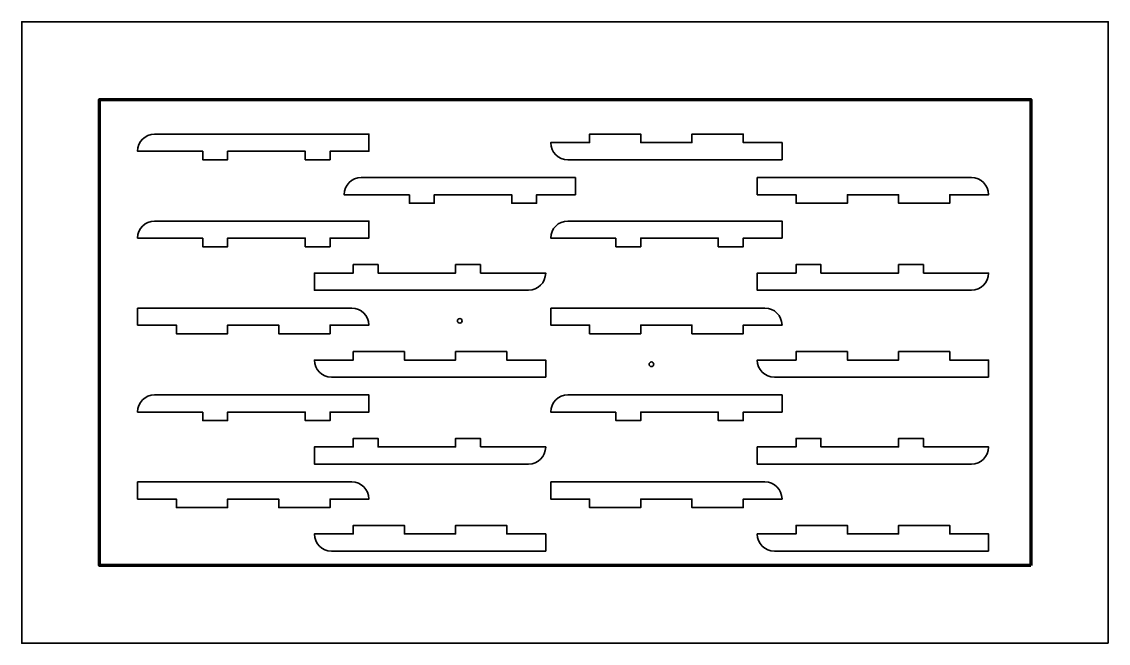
# Model space of a CAD drawing. Header units: millimetres. Extents: x 0 to 700, y 0 to 400.
import ezdxf

# ---------------------------------------------------------------- set-up
doc = ezdxf.new("R2010")
doc.units = ezdxf.units.MM
doc.header["$MEASUREMENT"] = 0
doc.layers.add('Layer 1', color=7, linetype='Continuous')

# ---------------------------------------------------------------- blocks, each defined once
blk = doc.blocks.new('block 2')
at = {"layer": 'Layer 1', "color": 22, "lineweight": 35, "true_color": 0xe42420}
blk.add_open_spline([(337.51, 59.54), (337.51, 59.54), (337.51, 70.54), (337.51, 70.54), (337.51, 70.54), (312.48, 70.54), (312.48, 70.54), (312.48, 70.54), (312.48, 76.04), (312.48, 76.04), (312.48, 76.04), (295.48, 76.04), (295.48, 76.04), (295.48, 76.04), (279.48, 76.04), (279.48, 76.04), (279.48, 76.04), (279.48, 70.54), (279.48, 70.54), (279.48, 70.54), (246.51, 70.54), (246.51, 70.54), (246.51, 70.54), (246.51, 76.04), (246.51, 76.04), (246.51, 76.04), (229.51, 76.04), (229.51, 76.04), (229.51, 76.04), (213.51, 76.04), (213.51, 76.04), (213.51, 76.04), (213.51, 70.54), (213.51, 70.54), (213.51, 70.54), (188.48, 70.54), (188.48, 70.54), (188.48, 70.54), (188.48, 70.52), (188.48, 70.52), (188.48, 70.51), (188.48, 70.5), (188.48, 70.49), (188.51, 64.44), (193.42, 59.54), (199.48, 59.54), (199.48, 59.54), (315.51, 59.54), (315.51, 59.54), (315.51, 59.54), (337.51, 59.54), (337.51, 59.54)], degree=3, knots=[0, 0, 0, 0, 1, 1, 1, 2, 2, 2, 3, 3, 3, 4, 4, 4, 5, 5, 5, 6, 6, 6, 7, 7, 7, 8, 8, 8, 9, 9, 9, 10, 10, 10, 11, 11, 11, 12, 12, 12, 13, 13, 13, 14, 14, 14, 15, 15, 15, 16, 16, 16, 17, 17, 17, 17], dxfattribs=at)
blk = doc.blocks.new('block 3')
at = {"layer": 'Layer 1', "color": 22, "lineweight": 35, "true_color": 0xe42420}
blk.add_open_spline([(74.57, 104.03), (74.57, 104.03), (74.57, 93.03), (74.57, 93.03), (74.57, 93.03), (99.6, 93.03), (99.6, 93.03), (99.6, 93.03), (99.6, 87.53), (99.6, 87.53), (99.6, 87.53), (116.6, 87.53), (116.6, 87.53), (116.6, 87.53), (132.6, 87.53), (132.6, 87.53), (132.6, 87.53), (132.6, 93.03), (132.6, 93.03), (132.6, 93.03), (165.57, 93.03), (165.57, 93.03), (165.57, 93.03), (165.57, 87.53), (165.57, 87.53), (165.57, 87.53), (182.57, 87.53), (182.57, 87.53), (182.57, 87.53), (198.57, 87.53), (198.57, 87.53), (198.57, 87.53), (198.57, 93.03), (198.57, 93.03), (198.57, 93.03), (223.6, 93.03), (223.6, 93.03), (223.6, 93.03), (223.6, 93.05), (223.6, 93.05), (223.6, 93.06), (223.59, 93.07), (223.59, 93.08), (223.57, 99.13), (218.65, 104.03), (212.6, 104.03), (212.6, 104.03), (96.57, 104.03), (96.57, 104.03), (96.57, 104.03), (74.57, 104.03), (74.57, 104.03)], degree=3, knots=[0, 0, 0, 0, 1, 1, 1, 2, 2, 2, 3, 3, 3, 4, 4, 4, 5, 5, 5, 6, 6, 6, 7, 7, 7, 8, 8, 8, 9, 9, 9, 10, 10, 10, 11, 11, 11, 12, 12, 12, 13, 13, 13, 14, 14, 14, 15, 15, 15, 16, 16, 16, 17, 17, 17, 17], dxfattribs=at)
blk = doc.blocks.new('block 4')
at = {"layer": 'Layer 1', "color": 22, "lineweight": 35, "true_color": 0xe42420}
blk.add_open_spline([(116.6, 148.99), (116.6, 148.99), (116.6, 143.49), (116.6, 143.49), (116.6, 143.49), (132.6, 143.49), (132.6, 143.49), (132.6, 143.49), (132.6, 148.99), (132.6, 148.99), (132.6, 148.99), (182.57, 148.99), (182.57, 148.99), (182.57, 148.99), (182.57, 143.49), (182.57, 143.49), (182.57, 143.49), (198.57, 143.49), (198.57, 143.49), (198.57, 143.49), (198.57, 148.99), (198.57, 148.99), (198.57, 148.99), (223.6, 148.99), (223.6, 148.99), (223.6, 148.99), (223.6, 159.99), (223.6, 159.99), (223.6, 159.99), (201.6, 159.99), (201.6, 159.99), (201.6, 159.99), (85.57, 159.99), (85.57, 159.99), (79.51, 159.99), (74.6, 155.09), (74.57, 149.04), (74.57, 149.03), (74.57, 149.02), (74.57, 149.01), (74.57, 149.01), (74.57, 148.99), (74.57, 148.99), (74.57, 148.99), (116.6, 148.99), (116.6, 148.99)], degree=3, knots=[0, 0, 0, 0, 1, 1, 1, 2, 2, 2, 3, 3, 3, 4, 4, 4, 5, 5, 5, 6, 6, 6, 7, 7, 7, 8, 8, 8, 9, 9, 9, 10, 10, 10, 11, 11, 11, 12, 12, 12, 13, 13, 13, 14, 14, 14, 15, 15, 15, 15], dxfattribs=at)
blk = doc.blocks.new('block 5')
at = {"layer": 'Layer 1', "color": 22, "lineweight": 35, "true_color": 0xe42420}
blk.add_open_spline([(295.48, 126.51), (295.48, 126.51), (295.48, 132.01), (295.48, 132.01), (295.48, 132.01), (279.48, 132.01), (279.48, 132.01), (279.48, 132.01), (279.48, 126.51), (279.48, 126.51), (279.48, 126.51), (229.51, 126.51), (229.51, 126.51), (229.51, 126.51), (229.51, 132.01), (229.51, 132.01), (229.51, 132.01), (213.51, 132.01), (213.51, 132.01), (213.51, 132.01), (213.51, 126.51), (213.51, 126.51), (213.51, 126.51), (188.48, 126.51), (188.48, 126.51), (188.48, 126.51), (188.48, 115.51), (188.48, 115.51), (188.48, 115.51), (210.48, 115.51), (210.48, 115.51), (210.48, 115.51), (326.51, 115.51), (326.51, 115.51), (332.56, 115.51), (337.48, 120.4), (337.51, 126.45), (337.51, 126.46), (337.51, 126.47), (337.51, 126.48), (337.51, 126.48), (337.51, 126.51), (337.51, 126.51), (337.51, 126.51), (295.48, 126.51), (295.48, 126.51)], degree=3, knots=[0, 0, 0, 0, 1, 1, 1, 2, 2, 2, 3, 3, 3, 4, 4, 4, 5, 5, 5, 6, 6, 6, 7, 7, 7, 8, 8, 8, 9, 9, 9, 10, 10, 10, 11, 11, 11, 12, 12, 12, 13, 13, 13, 14, 14, 14, 15, 15, 15, 15], dxfattribs=at)
blk = doc.blocks.new('block 6')
at = {"layer": 'Layer 1', "color": 22, "lineweight": 35, "true_color": 0xe42420}
blk.add_open_spline([(489.77, 311.38), (489.77, 311.38), (489.77, 322.38), (489.77, 322.38), (489.77, 322.38), (464.74, 322.38), (464.74, 322.38), (464.74, 322.38), (464.74, 327.88), (464.74, 327.88), (464.74, 327.88), (447.74, 327.88), (447.74, 327.88), (447.74, 327.88), (431.73, 327.88), (431.73, 327.88), (431.73, 327.88), (431.73, 322.38), (431.73, 322.38), (431.73, 322.38), (398.77, 322.38), (398.77, 322.38), (398.77, 322.38), (398.77, 327.88), (398.77, 327.88), (398.77, 327.88), (381.77, 327.88), (381.77, 327.88), (381.77, 327.88), (365.77, 327.88), (365.77, 327.88), (365.77, 327.88), (365.77, 322.38), (365.77, 322.38), (365.77, 322.38), (340.74, 322.38), (340.74, 322.38), (340.74, 322.38), (340.74, 322.35), (340.74, 322.35), (340.74, 322.34), (340.74, 322.34), (340.74, 322.33), (340.77, 316.28), (345.68, 311.38), (351.74, 311.38), (351.74, 311.38), (467.77, 311.38), (467.77, 311.38), (467.77, 311.38), (489.77, 311.38), (489.77, 311.38)], degree=3, knots=[0, 0, 0, 0, 1, 1, 1, 2, 2, 2, 3, 3, 3, 4, 4, 4, 5, 5, 5, 6, 6, 6, 7, 7, 7, 8, 8, 8, 9, 9, 9, 10, 10, 10, 11, 11, 11, 12, 12, 12, 13, 13, 13, 14, 14, 14, 15, 15, 15, 16, 16, 16, 17, 17, 17, 17], dxfattribs=at)
blk = doc.blocks.new('block 7')
at = {"layer": 'Layer 1', "color": 22, "lineweight": 35, "true_color": 0xe42420}
blk.add_open_spline([(473.82, 299.9), (473.82, 299.9), (473.82, 288.9), (473.82, 288.9), (473.82, 288.9), (498.85, 288.9), (498.85, 288.9), (498.85, 288.9), (498.85, 283.4), (498.85, 283.4), (498.85, 283.4), (515.85, 283.4), (515.85, 283.4), (515.85, 283.4), (531.85, 283.4), (531.85, 283.4), (531.85, 283.4), (531.85, 288.9), (531.85, 288.9), (531.85, 288.9), (564.82, 288.9), (564.82, 288.9), (564.82, 288.9), (564.82, 283.4), (564.82, 283.4), (564.82, 283.4), (581.82, 283.4), (581.82, 283.4), (581.82, 283.4), (597.82, 283.4), (597.82, 283.4), (597.82, 283.4), (597.82, 288.9), (597.82, 288.9), (597.82, 288.9), (622.85, 288.9), (622.85, 288.9), (622.85, 288.9), (622.85, 288.92), (622.85, 288.92), (622.85, 288.93), (622.85, 288.94), (622.85, 288.95), (622.82, 295), (617.91, 299.9), (611.85, 299.9), (611.85, 299.9), (495.82, 299.9), (495.82, 299.9), (495.82, 299.9), (473.82, 299.9), (473.82, 299.9)], degree=3, knots=[0, 0, 0, 0, 1, 1, 1, 2, 2, 2, 3, 3, 3, 4, 4, 4, 5, 5, 5, 6, 6, 6, 7, 7, 7, 8, 8, 8, 9, 9, 9, 10, 10, 10, 11, 11, 11, 12, 12, 12, 13, 13, 13, 14, 14, 14, 15, 15, 15, 16, 16, 16, 17, 17, 17, 17], dxfattribs=at)
blk = doc.blocks.new('block 8')
at = {"layer": 'Layer 1', "color": 22, "lineweight": 35, "true_color": 0xe42420}
blk.add_open_spline([(622.85, 59.54), (622.85, 59.54), (622.85, 70.54), (622.85, 70.54), (622.85, 70.54), (597.82, 70.54), (597.82, 70.54), (597.82, 70.54), (597.82, 76.04), (597.82, 76.04), (597.82, 76.04), (580.82, 76.04), (580.82, 76.04), (580.82, 76.04), (564.82, 76.04), (564.82, 76.04), (564.82, 76.04), (564.82, 70.54), (564.82, 70.54), (564.82, 70.54), (531.85, 70.54), (531.85, 70.54), (531.85, 70.54), (531.85, 76.04), (531.85, 76.04), (531.85, 76.04), (514.85, 76.04), (514.85, 76.04), (514.85, 76.04), (498.85, 76.04), (498.85, 76.04), (498.85, 76.04), (498.85, 70.54), (498.85, 70.54), (498.85, 70.54), (473.82, 70.54), (473.82, 70.54), (473.82, 70.54), (473.82, 70.52), (473.82, 70.52), (473.82, 70.51), (473.82, 70.5), (473.82, 70.49), (473.85, 64.44), (478.76, 59.54), (484.82, 59.54), (484.82, 59.54), (600.85, 59.54), (600.85, 59.54), (600.85, 59.54), (622.85, 59.54), (622.85, 59.54)], degree=3, knots=[0, 0, 0, 0, 1, 1, 1, 2, 2, 2, 3, 3, 3, 4, 4, 4, 5, 5, 5, 6, 6, 6, 7, 7, 7, 8, 8, 8, 9, 9, 9, 10, 10, 10, 11, 11, 11, 12, 12, 12, 13, 13, 13, 14, 14, 14, 15, 15, 15, 16, 16, 16, 17, 17, 17, 17], dxfattribs=at)
blk = doc.blocks.new('block 9')
at = {"layer": 'Layer 1', "color": 22, "lineweight": 35, "true_color": 0xe42420}
blk.add_open_spline([(340.74, 104.03), (340.74, 104.03), (340.74, 93.03), (340.74, 93.03), (340.74, 93.03), (365.77, 93.03), (365.77, 93.03), (365.77, 93.03), (365.77, 87.53), (365.77, 87.53), (365.77, 87.53), (382.77, 87.53), (382.77, 87.53), (382.77, 87.53), (398.77, 87.53), (398.77, 87.53), (398.77, 87.53), (398.77, 93.03), (398.77, 93.03), (398.77, 93.03), (431.74, 93.03), (431.74, 93.03), (431.74, 93.03), (431.74, 87.53), (431.74, 87.53), (431.74, 87.53), (448.74, 87.53), (448.74, 87.53), (448.74, 87.53), (464.74, 87.53), (464.74, 87.53), (464.74, 87.53), (464.74, 93.03), (464.74, 93.03), (464.74, 93.03), (489.77, 93.03), (489.77, 93.03), (489.77, 93.03), (489.77, 93.05), (489.77, 93.05), (489.77, 93.06), (489.76, 93.07), (489.76, 93.08), (489.74, 99.13), (484.82, 104.03), (478.77, 104.03), (478.77, 104.03), (362.74, 104.03), (362.74, 104.03), (362.74, 104.03), (340.74, 104.03), (340.74, 104.03)], degree=3, knots=[0, 0, 0, 0, 1, 1, 1, 2, 2, 2, 3, 3, 3, 4, 4, 4, 5, 5, 5, 6, 6, 6, 7, 7, 7, 8, 8, 8, 9, 9, 9, 10, 10, 10, 11, 11, 11, 12, 12, 12, 13, 13, 13, 14, 14, 14, 15, 15, 15, 16, 16, 16, 17, 17, 17, 17], dxfattribs=at)
blk = doc.blocks.new('block 10')
at = {"layer": 'Layer 1', "color": 22, "lineweight": 35, "true_color": 0xe42420}
blk.add_open_spline([(382.77, 148.99), (382.77, 148.99), (382.77, 143.49), (382.77, 143.49), (382.77, 143.49), (398.77, 143.49), (398.77, 143.49), (398.77, 143.49), (398.77, 148.99), (398.77, 148.99), (398.77, 148.99), (448.73, 148.99), (448.73, 148.99), (448.73, 148.99), (448.73, 143.49), (448.73, 143.49), (448.73, 143.49), (464.74, 143.49), (464.74, 143.49), (464.74, 143.49), (464.74, 148.99), (464.74, 148.99), (464.74, 148.99), (489.77, 148.99), (489.77, 148.99), (489.77, 148.99), (489.77, 159.99), (489.77, 159.99), (489.77, 159.99), (467.77, 159.99), (467.77, 159.99), (467.77, 159.99), (351.74, 159.99), (351.74, 159.99), (345.68, 159.99), (340.77, 155.09), (340.74, 149.04), (340.74, 149.03), (340.74, 149.02), (340.74, 149.01), (340.74, 149.01), (340.74, 148.99), (340.74, 148.99), (340.74, 148.99), (382.77, 148.99), (382.77, 148.99)], degree=3, knots=[0, 0, 0, 0, 1, 1, 1, 2, 2, 2, 3, 3, 3, 4, 4, 4, 5, 5, 5, 6, 6, 6, 7, 7, 7, 8, 8, 8, 9, 9, 9, 10, 10, 10, 11, 11, 11, 12, 12, 12, 13, 13, 13, 14, 14, 14, 15, 15, 15, 15], dxfattribs=at)
blk = doc.blocks.new('block 11')
at = {"layer": 'Layer 1', "color": 22, "lineweight": 35, "true_color": 0xe42420}
blk.add_open_spline([(580.82, 126.51), (580.82, 126.51), (580.82, 132.01), (580.82, 132.01), (580.82, 132.01), (564.82, 132.01), (564.82, 132.01), (564.82, 132.01), (564.82, 126.51), (564.82, 126.51), (564.82, 126.51), (514.85, 126.51), (514.85, 126.51), (514.85, 126.51), (514.85, 132.01), (514.85, 132.01), (514.85, 132.01), (498.85, 132.01), (498.85, 132.01), (498.85, 132.01), (498.85, 126.51), (498.85, 126.51), (498.85, 126.51), (473.82, 126.51), (473.82, 126.51), (473.82, 126.51), (473.82, 115.51), (473.82, 115.51), (473.82, 115.51), (495.82, 115.51), (495.82, 115.51), (495.82, 115.51), (611.85, 115.51), (611.85, 115.51), (617.91, 115.51), (622.82, 120.4), (622.85, 126.45), (622.85, 126.46), (622.85, 126.47), (622.85, 126.48), (622.85, 126.48), (622.85, 126.51), (622.85, 126.51), (622.85, 126.51), (580.82, 126.51), (580.82, 126.51)], degree=3, knots=[0, 0, 0, 0, 1, 1, 1, 2, 2, 2, 3, 3, 3, 4, 4, 4, 5, 5, 5, 6, 6, 6, 7, 7, 7, 8, 8, 8, 9, 9, 9, 10, 10, 10, 11, 11, 11, 12, 12, 12, 13, 13, 13, 14, 14, 14, 15, 15, 15, 15], dxfattribs=at)
blk = doc.blocks.new('block 12')
at = {"layer": 'Layer 1', "color": 22, "lineweight": 35, "true_color": 0xe42420}
blk.add_open_spline([(337.51, 171.47), (337.51, 171.47), (337.51, 182.47), (337.51, 182.47), (337.51, 182.47), (312.48, 182.47), (312.48, 182.47), (312.48, 182.47), (312.48, 187.97), (312.48, 187.97), (312.48, 187.97), (295.48, 187.97), (295.48, 187.97), (295.48, 187.97), (279.48, 187.97), (279.48, 187.97), (279.48, 187.97), (279.48, 182.47), (279.48, 182.47), (279.48, 182.47), (246.51, 182.47), (246.51, 182.47), (246.51, 182.47), (246.51, 187.97), (246.51, 187.97), (246.51, 187.97), (229.51, 187.97), (229.51, 187.97), (229.51, 187.97), (213.51, 187.97), (213.51, 187.97), (213.51, 187.97), (213.51, 182.47), (213.51, 182.47), (213.51, 182.47), (188.48, 182.47), (188.48, 182.47), (188.48, 182.47), (188.48, 182.45), (188.48, 182.45), (188.48, 182.44), (188.48, 182.43), (188.48, 182.42), (188.51, 176.37), (193.42, 171.47), (199.48, 171.47), (199.48, 171.47), (315.51, 171.47), (315.51, 171.47), (315.51, 171.47), (337.51, 171.47), (337.51, 171.47)], degree=3, knots=[0, 0, 0, 0, 1, 1, 1, 2, 2, 2, 3, 3, 3, 4, 4, 4, 5, 5, 5, 6, 6, 6, 7, 7, 7, 8, 8, 8, 9, 9, 9, 10, 10, 10, 11, 11, 11, 12, 12, 12, 13, 13, 13, 14, 14, 14, 15, 15, 15, 16, 16, 16, 17, 17, 17, 17], dxfattribs=at)
blk = doc.blocks.new('block 13')
at = {"layer": 'Layer 1', "color": 22, "lineweight": 35, "true_color": 0xe42420}
blk.add_open_spline([(622.85, 171.47), (622.85, 171.47), (622.85, 182.47), (622.85, 182.47), (622.85, 182.47), (597.82, 182.47), (597.82, 182.47), (597.82, 182.47), (597.82, 187.97), (597.82, 187.97), (597.82, 187.97), (580.82, 187.97), (580.82, 187.97), (580.82, 187.97), (564.82, 187.97), (564.82, 187.97), (564.82, 187.97), (564.82, 182.47), (564.82, 182.47), (564.82, 182.47), (531.85, 182.47), (531.85, 182.47), (531.85, 182.47), (531.85, 187.97), (531.85, 187.97), (531.85, 187.97), (514.85, 187.97), (514.85, 187.97), (514.85, 187.97), (498.85, 187.97), (498.85, 187.97), (498.85, 187.97), (498.85, 182.47), (498.85, 182.47), (498.85, 182.47), (473.82, 182.47), (473.82, 182.47), (473.82, 182.47), (473.82, 182.45), (473.82, 182.45), (473.82, 182.44), (473.82, 182.43), (473.82, 182.42), (473.85, 176.37), (478.76, 171.47), (484.82, 171.47), (484.82, 171.47), (600.85, 171.47), (600.85, 171.47), (600.85, 171.47), (622.85, 171.47), (622.85, 171.47)], degree=3, knots=[0, 0, 0, 0, 1, 1, 1, 2, 2, 2, 3, 3, 3, 4, 4, 4, 5, 5, 5, 6, 6, 6, 7, 7, 7, 8, 8, 8, 9, 9, 9, 10, 10, 10, 11, 11, 11, 12, 12, 12, 13, 13, 13, 14, 14, 14, 15, 15, 15, 16, 16, 16, 17, 17, 17, 17], dxfattribs=at)
blk = doc.blocks.new('block 14')
at = {"layer": 'Layer 1', "color": 22, "lineweight": 35, "true_color": 0xe42420}
blk.add_open_spline([(74.57, 215.95), (74.57, 215.95), (74.57, 204.95), (74.57, 204.95), (74.57, 204.95), (99.6, 204.95), (99.6, 204.95), (99.6, 204.95), (99.6, 199.45), (99.6, 199.45), (99.6, 199.45), (116.6, 199.45), (116.6, 199.45), (116.6, 199.45), (132.6, 199.45), (132.6, 199.45), (132.6, 199.45), (132.6, 204.95), (132.6, 204.95), (132.6, 204.95), (165.57, 204.95), (165.57, 204.95), (165.57, 204.95), (165.57, 199.45), (165.57, 199.45), (165.57, 199.45), (182.57, 199.45), (182.57, 199.45), (182.57, 199.45), (198.57, 199.45), (198.57, 199.45), (198.57, 199.45), (198.57, 204.95), (198.57, 204.95), (198.57, 204.95), (223.6, 204.95), (223.6, 204.95), (223.6, 204.95), (223.6, 204.98), (223.6, 204.98), (223.6, 204.99), (223.59, 205), (223.59, 205.01), (223.57, 211.06), (218.65, 215.95), (212.6, 215.95), (212.6, 215.95), (96.57, 215.95), (96.57, 215.95), (96.57, 215.95), (74.57, 215.95), (74.57, 215.95)], degree=3, knots=[0, 0, 0, 0, 1, 1, 1, 2, 2, 2, 3, 3, 3, 4, 4, 4, 5, 5, 5, 6, 6, 6, 7, 7, 7, 8, 8, 8, 9, 9, 9, 10, 10, 10, 11, 11, 11, 12, 12, 12, 13, 13, 13, 14, 14, 14, 15, 15, 15, 16, 16, 16, 17, 17, 17, 17], dxfattribs=at)
blk = doc.blocks.new('block 15')
at = {"layer": 'Layer 1', "color": 22, "lineweight": 35, "true_color": 0xe42420}
blk.add_open_spline([(340.74, 215.95), (340.74, 215.95), (340.74, 204.95), (340.74, 204.95), (340.74, 204.95), (365.77, 204.95), (365.77, 204.95), (365.77, 204.95), (365.77, 199.45), (365.77, 199.45), (365.77, 199.45), (382.77, 199.45), (382.77, 199.45), (382.77, 199.45), (398.77, 199.45), (398.77, 199.45), (398.77, 199.45), (398.77, 204.95), (398.77, 204.95), (398.77, 204.95), (431.74, 204.95), (431.74, 204.95), (431.74, 204.95), (431.74, 199.45), (431.74, 199.45), (431.74, 199.45), (448.74, 199.45), (448.74, 199.45), (448.74, 199.45), (464.74, 199.45), (464.74, 199.45), (464.74, 199.45), (464.74, 204.95), (464.74, 204.95), (464.74, 204.95), (489.77, 204.95), (489.77, 204.95), (489.77, 204.95), (489.77, 204.98), (489.77, 204.98), (489.77, 204.99), (489.76, 205), (489.76, 205.01), (489.74, 211.06), (484.82, 215.95), (478.77, 215.95), (478.77, 215.95), (362.74, 215.95), (362.74, 215.95), (362.74, 215.95), (340.74, 215.95), (340.74, 215.95)], degree=3, knots=[0, 0, 0, 0, 1, 1, 1, 2, 2, 2, 3, 3, 3, 4, 4, 4, 5, 5, 5, 6, 6, 6, 7, 7, 7, 8, 8, 8, 9, 9, 9, 10, 10, 10, 11, 11, 11, 12, 12, 12, 13, 13, 13, 14, 14, 14, 15, 15, 15, 16, 16, 16, 17, 17, 17, 17], dxfattribs=at)
blk = doc.blocks.new('block 16')
at = {"layer": 'Layer 1', "color": 22, "lineweight": 35, "true_color": 0xe42420}
blk.add_open_spline([(382.77, 260.92), (382.77, 260.92), (382.77, 255.42), (382.77, 255.42), (382.77, 255.42), (398.77, 255.42), (398.77, 255.42), (398.77, 255.42), (398.77, 260.92), (398.77, 260.92), (398.77, 260.92), (448.73, 260.92), (448.73, 260.92), (448.73, 260.92), (448.73, 255.42), (448.73, 255.42), (448.73, 255.42), (464.74, 255.42), (464.74, 255.42), (464.74, 255.42), (464.74, 260.92), (464.74, 260.92), (464.74, 260.92), (489.77, 260.92), (489.77, 260.92), (489.77, 260.92), (489.77, 271.92), (489.77, 271.92), (489.77, 271.92), (467.77, 271.92), (467.77, 271.92), (467.77, 271.92), (351.74, 271.92), (351.74, 271.92), (345.68, 271.92), (340.77, 267.02), (340.74, 260.97), (340.74, 260.96), (340.74, 260.95), (340.74, 260.94), (340.74, 260.94), (340.74, 260.92), (340.74, 260.92), (340.74, 260.92), (382.77, 260.92), (382.77, 260.92)], degree=3, knots=[0, 0, 0, 0, 1, 1, 1, 2, 2, 2, 3, 3, 3, 4, 4, 4, 5, 5, 5, 6, 6, 6, 7, 7, 7, 8, 8, 8, 9, 9, 9, 10, 10, 10, 11, 11, 11, 12, 12, 12, 13, 13, 13, 14, 14, 14, 15, 15, 15, 15], dxfattribs=at)
blk = doc.blocks.new('block 17')
at = {"layer": 'Layer 1', "color": 22, "lineweight": 35, "true_color": 0xe42420}
blk.add_open_spline([(580.82, 238.43), (580.82, 238.43), (580.82, 243.93), (580.82, 243.93), (580.82, 243.93), (564.82, 243.93), (564.82, 243.93), (564.82, 243.93), (564.82, 238.43), (564.82, 238.43), (564.82, 238.43), (514.85, 238.43), (514.85, 238.43), (514.85, 238.43), (514.85, 243.93), (514.85, 243.93), (514.85, 243.93), (498.85, 243.93), (498.85, 243.93), (498.85, 243.93), (498.85, 238.43), (498.85, 238.43), (498.85, 238.43), (473.82, 238.43), (473.82, 238.43), (473.82, 238.43), (473.82, 227.43), (473.82, 227.43), (473.82, 227.43), (495.82, 227.43), (495.82, 227.43), (495.82, 227.43), (611.85, 227.43), (611.85, 227.43), (617.91, 227.44), (622.82, 232.33), (622.85, 238.38), (622.85, 238.39), (622.85, 238.4), (622.85, 238.41), (622.85, 238.41), (622.85, 238.43), (622.85, 238.43), (622.85, 238.43), (580.82, 238.43), (580.82, 238.43)], degree=3, knots=[0, 0, 0, 0, 1, 1, 1, 2, 2, 2, 3, 3, 3, 4, 4, 4, 5, 5, 5, 6, 6, 6, 7, 7, 7, 8, 8, 8, 9, 9, 9, 10, 10, 10, 11, 11, 11, 12, 12, 12, 13, 13, 13, 14, 14, 14, 15, 15, 15, 15], dxfattribs=at)
blk = doc.blocks.new('block 18')
at = {"layer": 'Layer 1', "color": 22, "lineweight": 35, "true_color": 0xe42420}
blk.add_open_spline([(116.6, 260.92), (116.6, 260.92), (116.6, 255.42), (116.6, 255.42), (116.6, 255.42), (132.6, 255.42), (132.6, 255.42), (132.6, 255.42), (132.6, 260.92), (132.6, 260.92), (132.6, 260.92), (182.57, 260.92), (182.57, 260.92), (182.57, 260.92), (182.57, 255.42), (182.57, 255.42), (182.57, 255.42), (198.57, 255.42), (198.57, 255.42), (198.57, 255.42), (198.57, 260.92), (198.57, 260.92), (198.57, 260.92), (223.6, 260.92), (223.6, 260.92), (223.6, 260.92), (223.6, 271.92), (223.6, 271.92), (223.6, 271.92), (201.6, 271.92), (201.6, 271.92), (201.6, 271.92), (85.57, 271.92), (85.57, 271.92), (79.51, 271.92), (74.6, 267.02), (74.57, 260.97), (74.57, 260.96), (74.57, 260.95), (74.57, 260.94), (74.57, 260.94), (74.57, 260.92), (74.57, 260.92), (74.57, 260.92), (116.6, 260.92), (116.6, 260.92)], degree=3, knots=[0, 0, 0, 0, 1, 1, 1, 2, 2, 2, 3, 3, 3, 4, 4, 4, 5, 5, 5, 6, 6, 6, 7, 7, 7, 8, 8, 8, 9, 9, 9, 10, 10, 10, 11, 11, 11, 12, 12, 12, 13, 13, 13, 14, 14, 14, 15, 15, 15, 15], dxfattribs=at)
blk = doc.blocks.new('block 19')
at = {"layer": 'Layer 1', "color": 22, "lineweight": 35, "true_color": 0xe42420}
blk.add_open_spline([(295.48, 238.43), (295.48, 238.43), (295.48, 243.93), (295.48, 243.93), (295.48, 243.93), (279.48, 243.93), (279.48, 243.93), (279.48, 243.93), (279.48, 238.43), (279.48, 238.43), (279.48, 238.43), (229.51, 238.43), (229.51, 238.43), (229.51, 238.43), (229.51, 243.93), (229.51, 243.93), (229.51, 243.93), (213.51, 243.93), (213.51, 243.93), (213.51, 243.93), (213.51, 238.43), (213.51, 238.43), (213.51, 238.43), (188.48, 238.43), (188.48, 238.43), (188.48, 238.43), (188.48, 227.43), (188.48, 227.43), (188.48, 227.43), (210.48, 227.43), (210.48, 227.43), (210.48, 227.43), (326.51, 227.43), (326.51, 227.43), (332.56, 227.44), (337.48, 232.33), (337.51, 238.38), (337.51, 238.39), (337.51, 238.4), (337.51, 238.41), (337.51, 238.41), (337.51, 238.43), (337.51, 238.43), (337.51, 238.43), (295.48, 238.43), (295.48, 238.43)], degree=3, knots=[0, 0, 0, 0, 1, 1, 1, 2, 2, 2, 3, 3, 3, 4, 4, 4, 5, 5, 5, 6, 6, 6, 7, 7, 7, 8, 8, 8, 9, 9, 9, 10, 10, 10, 11, 11, 11, 12, 12, 12, 13, 13, 13, 14, 14, 14, 15, 15, 15, 15], dxfattribs=at)
blk = doc.blocks.new('block 20')
at = {"layer": 'Layer 1', "color": 22, "lineweight": 35, "true_color": 0xe42420}
blk.add_open_spline([(249.68, 288.9), (249.68, 288.9), (249.68, 283.4), (249.68, 283.4), (249.68, 283.4), (265.68, 283.4), (265.68, 283.4), (265.68, 283.4), (265.68, 288.9), (265.68, 288.9), (265.68, 288.9), (315.65, 288.9), (315.65, 288.9), (315.65, 288.9), (315.65, 283.4), (315.65, 283.4), (315.65, 283.4), (331.65, 283.4), (331.65, 283.4), (331.65, 283.4), (331.65, 288.9), (331.65, 288.9), (331.65, 288.9), (356.68, 288.9), (356.68, 288.9), (356.68, 288.9), (356.68, 299.9), (356.68, 299.9), (356.68, 299.9), (334.68, 299.9), (334.68, 299.9), (334.68, 299.9), (218.65, 299.9), (218.65, 299.9), (212.59, 299.9), (207.68, 295), (207.65, 288.95), (207.65, 288.94), (207.65, 288.93), (207.65, 288.92), (207.65, 288.92), (207.65, 288.9), (207.65, 288.9), (207.65, 288.9), (249.68, 288.9), (249.68, 288.9)], degree=3, knots=[0, 0, 0, 0, 1, 1, 1, 2, 2, 2, 3, 3, 3, 4, 4, 4, 5, 5, 5, 6, 6, 6, 7, 7, 7, 8, 8, 8, 9, 9, 9, 10, 10, 10, 11, 11, 11, 12, 12, 12, 13, 13, 13, 14, 14, 14, 15, 15, 15, 15], dxfattribs=at)
blk = doc.blocks.new('block 21')
at = {"layer": 'Layer 1', "color": 22, "lineweight": 35, "true_color": 0xe42420}
blk.add_open_spline([(116.6, 316.88), (116.6, 316.88), (116.6, 311.38), (116.6, 311.38), (116.6, 311.38), (132.6, 311.38), (132.6, 311.38), (132.6, 311.38), (132.6, 316.88), (132.6, 316.88), (132.6, 316.88), (182.57, 316.88), (182.57, 316.88), (182.57, 316.88), (182.57, 311.38), (182.57, 311.38), (182.57, 311.38), (198.57, 311.38), (198.57, 311.38), (198.57, 311.38), (198.57, 316.88), (198.57, 316.88), (198.57, 316.88), (223.6, 316.88), (223.6, 316.88), (223.6, 316.88), (223.6, 327.88), (223.6, 327.88), (223.6, 327.88), (201.6, 327.88), (201.6, 327.88), (201.6, 327.88), (85.57, 327.88), (85.57, 327.88), (79.51, 327.88), (74.6, 322.98), (74.57, 316.93), (74.57, 316.92), (74.57, 316.91), (74.57, 316.91), (74.57, 316.91), (74.57, 316.88), (74.57, 316.88), (74.57, 316.88), (116.6, 316.88), (116.6, 316.88)], degree=3, knots=[0, 0, 0, 0, 1, 1, 1, 2, 2, 2, 3, 3, 3, 4, 4, 4, 5, 5, 5, 6, 6, 6, 7, 7, 7, 8, 8, 8, 9, 9, 9, 10, 10, 10, 11, 11, 11, 12, 12, 12, 13, 13, 13, 14, 14, 14, 15, 15, 15, 15], dxfattribs=at)
blk = doc.blocks.new('block 22')
at = {"layer": 'Layer 1', "color": 250, "lineweight": 106, "true_color": 0x1c1c1b}
blk.add_lwpolyline([(649.98, 50.18), (49.98, 50.18), (49.98, 350.18), (649.98, 350.18), (649.98, 50.18)], dxfattribs=at)
blk = doc.blocks.new('block 23')
at = {"layer": 'Layer 1', "color": 250, "lineweight": 35, "true_color": 0x1c1c1b}
blk.add_lwpolyline([(699.96, 0.2), (-0.04, 0.2), (-0.04, 400.2), (699.96, 400.2), (699.96, 0.2)], dxfattribs=at)

msp = doc.modelspace()

# ---------------------------------------------------------------- linework, layer by layer
at = {"layer": 'Layer 1', "color": 7, "lineweight": 35, "true_color": 0xffffff}
for points in [[(283.67, 207.7), (283.67, 206.87), (282.99, 206.2), (282.17, 206.2), (281.34, 206.2), (280.67, 206.87), (280.67, 207.7), (280.67, 208.53), (281.34, 209.2), (282.17, 209.2), (282.99, 209.2), (283.67, 208.53), (283.67, 207.7)], [(407.16, 179.72), (407.16, 178.89), (406.49, 178.22), (405.66, 178.22), (404.84, 178.22), (404.16, 178.89), (404.16, 179.72), (404.16, 180.55), (404.84, 181.22), (405.66, 181.22), (406.49, 181.22), (407.16, 180.55), (407.16, 179.72)]]:
    msp.add_open_spline(points, degree=3, knots=[0, 0, 0, 0, 1, 1, 1, 2, 2, 2, 3, 3, 3, 4, 4, 4, 4], dxfattribs=at)

# ---------------------------------------------------------------- block references
at = {"layer": 'Layer 1'}
for name in ['block 23', 'block 22', 'block 21', 'block 6', 'block 20', 'block 7', 'block 18', 'block 16', 'block 19', 'block 17', 'block 14', 'block 15', 'block 12', 'block 13', 'block 4', 'block 10', 'block 5', 'block 11', 'block 3', 'block 9', 'block 2', 'block 8']:
    msp.add_blockref(name, (0, 0), dxfattribs=at)

doc.saveas('drawing.dxf')
